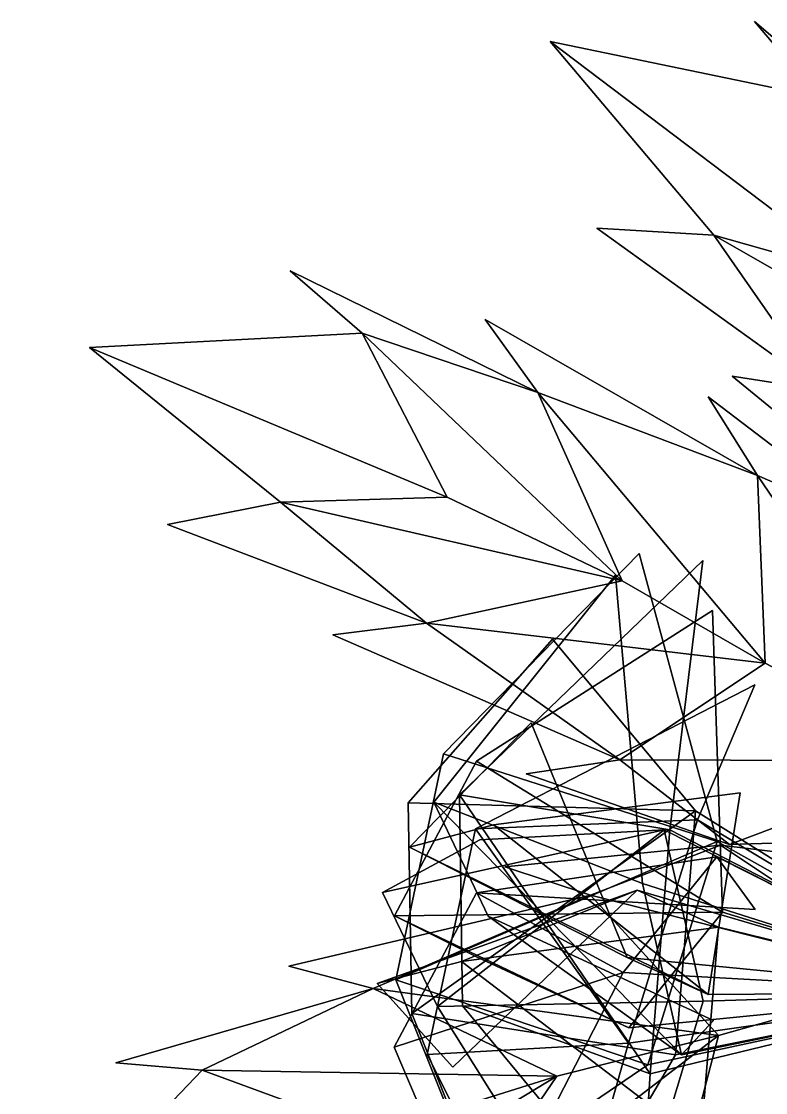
# Model space of a CAD drawing. Header units: metres. Extents: x -317 to 277, y -489 to 236.
# Drawn here: x -310.9 to -247.3, y -161.4 to -69.9 of the extents above; entities that cross this region are included whole.
import ezdxf

# ---------------------------------------------------------------- set-up
doc = ezdxf.new("R2010")
doc.units = ezdxf.units.M

msp = doc.modelspace()

# ---------------------------------------------------------------- linework, layer by layer
at = {"layer": 'Newplan_1Petal1', "color": 3}
for points in [[(-274.8687, -132.4226, 744.7443), (-258.1222, -115.3223, 750.2438), (-251.4788, -139.9144, 742.1849)], [(-274.8687, -132.4226, 744.7443), (-251.4788, -139.9144, 742.1849), (-258.1222, -115.3223, 750.2438)], [(-252.681, -115.8969, 740.5272), (-273.4889, -135.9394, 739.6087), (-255.509, -138.9242, 753.4148)], [(-252.681, -115.8969, 740.5272), (-255.509, -138.9242, 753.4148), (-273.4889, -135.9394, 739.6087)], [(-260.1491, -117.1642, 760.0021), (-275.6843, -136.5537, 745.2297), (-257.8622, -143.509, 757.7512)], [(-260.1491, -117.1642, 760.0021), (-257.8622, -143.509, 757.7512), (-275.6843, -136.5537, 745.2297)], [(-272.0311, -133.0564, 736.8647), (-251.8602, -120.169, 731.3729), (-251.02, -145.9427, 738.3625)], [(-272.0311, -133.0564, 736.8647), (-251.02, -145.9427, 738.3625), (-251.8602, -120.169, 731.3729)], [(-277.867, -136.5987, 750.9859), (-265.535, -122.6223, 766.9764), (-253.3323, -137.2973, 748.2791)], [(-277.867, -136.5987, 750.9859), (-253.3323, -137.2973, 748.2791), (-265.535, -122.6223, 766.9764)], [(-248.2392, -126.5405, 724.0427), (-272.1274, -138.8254, 734.7177), (-253.1427, -138.0714, 747.438)], [(-248.2392, -126.5405, 724.0427), (-253.1427, -138.0714, 747.438), (-272.1274, -138.8254, 734.7177)], [(-267.3619, -129.7856, 773.91), (-277.7487, -140.3982, 749.1107), (-259.1681, -149.8113, 758.5418)], [(-267.3619, -129.7856, 773.91), (-259.1681, -149.8113, 758.5418), (-277.7487, -140.3982, 749.1107)], [(-251.4788, -139.9144, 742.1849), (-278.9322, -151.7294, 747.4103), (-274.8687, -132.4226, 744.7443)], [(-251.4788, -139.9144, 742.1849), (-274.8687, -132.4226, 744.7443), (-278.9322, -151.7294, 747.4103)], [(-251.02, -145.9427, 738.3625), (-279.0291, -146.2565, 750.0237), (-272.0311, -133.0564, 736.8647)], [(-251.02, -145.9427, 738.3625), (-272.0311, -133.0564, 736.8647), (-279.0291, -146.2565, 750.0237)], [(-257.1932, -159.76, 748.9694), (-273.4889, -135.9394, 739.6087), (-273.241, -153.9483, 731.1239)], [(-257.1932, -159.76, 748.9694), (-273.241, -153.9483, 731.1239), (-273.4889, -135.9394, 739.6087)], [(-255.509, -138.9242, 753.4148), (-273.4889, -135.9394, 739.6087), (-257.1932, -159.76, 748.9694)], [(-255.509, -138.9242, 753.4148), (-257.1932, -159.76, 748.9694), (-273.4889, -135.9394, 739.6087)], [(-270.58, -138.4986, 730.6344), (-249.4992, -135.7666, 718.3361), (-252.2311, -152.9889, 738.5791)], [(-270.58, -138.4986, 730.6344), (-252.2311, -152.9889, 738.5791), (-249.4992, -135.7666, 718.3361)], [(-253.3323, -137.2973, 748.2791), (-277.5706, -154.6154, 742.5192), (-277.867, -136.5987, 750.9859)], [(-253.3323, -137.2973, 748.2791), (-277.867, -136.5987, 750.9859), (-277.5706, -154.6154, 742.5192)], [(-254.5315, -158.1377, 742.5316), (-275.6843, -136.5537, 745.2297), (-271.0309, -146.2837, 728.4952)], [(-254.5315, -158.1377, 742.5316), (-271.0309, -146.2837, 728.4952), (-275.6843, -136.5537, 745.2297)], [(-257.8622, -143.509, 757.7512), (-275.6843, -136.5537, 745.2297), (-254.5315, -158.1377, 742.5316)], [(-257.8622, -143.509, 757.7512), (-254.5315, -158.1377, 742.5316), (-275.6843, -136.5537, 745.2297)], [(-255.0165, -158.1331, 743.8337), (-277.5706, -154.6154, 742.5192), (-253.3323, -137.2973, 748.2791)], [(-255.0165, -158.1331, 743.8337), (-253.3323, -137.2973, 748.2791), (-277.5706, -154.6154, 742.5192)], [(-253.1427, -138.0714, 747.438), (-272.1274, -138.8254, 734.7177), (-259.0468, -157.1429, 755.0635)], [(-253.1427, -138.0714, 747.438), (-259.0468, -157.1429, 755.0635), (-272.1274, -138.8254, 734.7177)], [(-253.1427, -138.0714, 747.438), (-259.0468, -157.1429, 755.0635), (-228.5385, -152.8158, 758.5933)], [(-253.1427, -138.0714, 747.438), (-228.5385, -152.8158, 758.5933), (-259.0468, -157.1429, 755.0635)], [(-255.0165, -158.1331, 743.8337), (-253.3323, -137.2973, 748.2791), (-228.5385, -152.8158, 758.5933)], [(-255.0165, -158.1331, 743.8337), (-228.5385, -152.8158, 758.5933), (-253.3323, -137.2973, 748.2791)], [(-280.0771, -144.2633, 753.6147), (-271.7531, -139.7591, 776.276), (-255.994, -138.9196, 754.7169)], [(-280.0771, -144.2633, 753.6147), (-255.994, -138.9196, 754.7169), (-271.7531, -139.7591, 776.276)], [(-255.994, -138.9196, 754.7169), (-275.3753, -154.0011, 736.8983), (-280.0771, -144.2633, 753.6147)], [(-255.994, -138.9196, 754.7169), (-280.0771, -144.2633, 753.6147), (-275.3753, -154.0011, 736.8983)], [(-252.2311, -152.9889, 738.5791), (-277.7487, -140.3982, 749.1107), (-270.58, -138.4986, 730.6344)], [(-252.2311, -152.9889, 738.5791), (-270.58, -138.4986, 730.6344), (-277.7487, -140.3982, 749.1107)], [(-259.0468, -157.1429, 755.0635), (-272.1274, -138.8254, 734.7177), (-276.2393, -158.1244, 737.3655)], [(-259.0468, -157.1429, 755.0635), (-276.2393, -158.1244, 737.3655), (-272.1274, -138.8254, 734.7177)], [(-252.6633, -153.5483, 739.4972), (-275.3753, -154.0011, 736.8983), (-255.994, -138.9196, 754.7169)], [(-252.6633, -153.5483, 739.4972), (-255.994, -138.9196, 754.7169), (-275.3753, -154.0011, 736.8983)], [(-255.509, -138.9242, 753.4148), (-257.1932, -159.76, 748.9694), (-228.5385, -152.8158, 758.5933)], [(-255.509, -138.9242, 753.4148), (-228.5385, -152.8158, 758.5933), (-257.1932, -159.76, 748.9694)], [(-252.6633, -153.5483, 739.4972), (-255.994, -138.9196, 754.7169), (-228.5385, -152.8158, 758.5933)], [(-252.6633, -153.5483, 739.4972), (-228.5385, -152.8158, 758.5933), (-255.994, -138.9196, 754.7169)], [(-257.3828, -158.9859, 749.8105), (-278.9322, -151.7294, 747.4103), (-251.4788, -139.9144, 742.1849)], [(-257.3828, -158.9859, 749.8105), (-251.4788, -139.9144, 742.1849), (-278.9322, -151.7294, 747.4103)], [(-257.3828, -158.9859, 749.8105), (-251.4788, -139.9144, 742.1849), (-228.5385, -152.8158, 758.5933)], [(-257.3828, -158.9859, 749.8105), (-228.5385, -152.8158, 758.5933), (-251.4788, -139.9144, 742.1849)], [(-259.1681, -149.8113, 758.5418), (-277.7487, -140.3982, 749.1107), (-252.2311, -152.9889, 738.5791)], [(-259.1681, -149.8113, 758.5418), (-252.2311, -152.9889, 738.5791), (-277.7487, -140.3982, 749.1107)], [(-251.5119, -141.2205, 741.712), (-272.0305, -144.2983, 732.1042), (-259.5055, -151.1145, 758.8859)], [(-251.5119, -141.2205, 741.712), (-259.5055, -151.1145, 758.8859), (-272.0305, -144.2983, 732.1042)], [(-248.2292, -145.7272, 715.7648), (-272.0305, -144.2983, 732.1042), (-251.5119, -141.2205, 741.712)], [(-248.2292, -145.7272, 715.7648), (-251.5119, -141.2205, 741.712), (-272.0305, -144.2983, 732.1042)], [(-251.5119, -141.2205, 741.712), (-259.5055, -151.1145, 758.8859), (-228.5385, -152.8158, 758.5933)], [(-251.5119, -141.2205, 741.712), (-228.5385, -152.8158, 758.5933), (-259.5055, -151.1145, 758.8859)], [(-257.8622, -143.509, 757.7512), (-254.5315, -158.1377, 742.5316), (-228.5385, -152.8158, 758.5933)], [(-257.8622, -143.509, 757.7512), (-228.5385, -152.8158, 758.5933), (-254.5315, -158.1377, 742.5316)], [(-280.528, -152.0484, 751.4754), (-274.0442, -159.2024, 774.0562), (-258.2944, -144.0684, 758.6694)], [(-280.528, -152.0484, 751.4754), (-258.2944, -144.0684, 758.6694), (-274.0442, -159.2024, 774.0562)], [(-258.2944, -144.0684, 758.6694), (-273.3108, -150.1566, 733.0172), (-280.528, -152.0484, 751.4754)], [(-258.2944, -144.0684, 758.6694), (-280.528, -152.0484, 751.4754), (-273.3108, -150.1566, 733.0172)], [(-259.5055, -151.1145, 758.8859), (-272.0305, -144.2983, 732.1042), (-279.0769, -157.4906, 745.2451)], [(-259.5055, -151.1145, 758.8859), (-279.0769, -157.4906, 745.2451), (-272.0305, -144.2983, 732.1042)], [(-251.3574, -147.246, 738.7066), (-273.3108, -150.1566, 733.0172), (-258.2944, -144.0684, 758.6694)], [(-251.3574, -147.246, 738.7066), (-258.2944, -144.0684, 758.6694), (-273.3108, -150.1566, 733.0172)], [(-251.3574, -147.246, 738.7066), (-258.2944, -144.0684, 758.6694), (-228.5385, -152.8158, 758.5933)], [(-251.3574, -147.246, 738.7066), (-228.5385, -152.8158, 758.5933), (-258.2944, -144.0684, 758.6694)], [(-259.0136, -155.8368, 755.5364), (-279.0291, -146.2565, 750.0237), (-251.02, -145.9427, 738.3625)], [(-259.0136, -155.8368, 755.5364), (-251.02, -145.9427, 738.3625), (-279.0291, -146.2565, 750.0237)], [(-272.0371, -149.7674, 777.85), (-279.0291, -146.2565, 750.0237), (-259.0136, -155.8368, 755.5364)], [(-272.0371, -149.7674, 777.85), (-259.0136, -155.8368, 755.5364), (-279.0291, -146.2565, 750.0237)], [(-271.0309, -146.2837, 728.4952), (-251.7903, -155.2099, 716.1163), (-254.5315, -158.1377, 742.5316)], [(-271.0309, -146.2837, 728.4952), (-254.5315, -158.1377, 742.5316), (-251.7903, -155.2099, 716.1163)], [(-259.0136, -155.8368, 755.5364), (-251.02, -145.9427, 738.3625), (-228.5385, -152.8158, 758.5933)], [(-259.0136, -155.8368, 755.5364), (-228.5385, -152.8158, 758.5933), (-251.02, -145.9427, 738.3625)], [(-252.9044, -165.709, 719.7048), (-273.3108, -150.1566, 733.0172), (-251.3574, -147.246, 738.7066)], [(-252.9044, -165.709, 719.7048), (-251.3574, -147.246, 738.7066), (-273.3108, -150.1566, 733.0172)], [(-259.1681, -149.8113, 758.5418), (-252.2311, -152.9889, 738.5791), (-228.5385, -152.8158, 758.5933)], [(-259.1681, -149.8113, 758.5418), (-228.5385, -152.8158, 758.5933), (-252.2311, -152.9889, 738.5791)], [(-279.0769, -157.4906, 745.2451), (-271.6833, -174.8, 761.0195), (-259.5055, -151.1145, 758.8859)], [(-279.0769, -157.4906, 745.2451), (-259.5055, -151.1145, 758.8859), (-271.6833, -174.8, 761.0195)], [(-272.0271, -168.9541, 769.5721), (-278.9322, -151.7294, 747.4103), (-257.3828, -158.9859, 749.8105)], [(-272.0271, -168.9541, 769.5721), (-257.3828, -158.9859, 749.8105), (-278.9322, -151.7294, 747.4103)], [(-260.1172, -178.3304, 733.6127), (-275.3753, -154.0011, 736.8983), (-252.6633, -153.5483, 739.4972)], [(-260.1172, -178.3304, 733.6127), (-252.6633, -153.5483, 739.4972), (-275.3753, -154.0011, 736.8983)], [(-267.5854, -179.5978, 753.0876), (-277.5706, -154.6154, 742.5192), (-255.0165, -158.1331, 743.8337)], [(-267.5854, -179.5978, 753.0876), (-255.0165, -158.1331, 743.8337), (-277.5706, -154.6154, 742.5192)], [(-273.241, -153.9483, 731.1239), (-258.0084, -172.3466, 725.416), (-257.1932, -159.76, 748.9694)], [(-273.241, -153.9483, 731.1239), (-257.1932, -159.76, 748.9694), (-258.0084, -172.3466, 725.416)], [(-276.2393, -158.1244, 737.3655), (-265.4213, -179.6466, 742.1485), (-259.0468, -157.1429, 755.0635)], [(-276.2393, -158.1244, 737.3655), (-259.0468, -157.1429, 755.0635), (-265.4213, -179.6466, 742.1485)]]:
    msp.add_3dface(points, dxfattribs=at)
at = {"layer": 'Newplan_Leaf', "color": 3}
for points in [[(-242.7712, -76.3341, 753.6393), (-248.2676, -69.8562, 748.3431), (-230.26, -85.289, 748.5324)], [(-242.7712, -76.3341, 753.6393), (-230.26, -85.289, 748.5324), (-248.2676, -69.8562, 748.3431)], [(-251.7583, -88.1122, 763.6741), (-265.7286, -71.5817, 754.6107), (-239.1725, -91.6893, 754.7935)], [(-251.7583, -88.1122, 763.6741), (-239.1725, -91.6893, 754.7935), (-265.7286, -71.5817, 754.6107)], [(-239.1725, -91.6893, 754.7935), (-265.7286, -71.5817, 754.6107), (-242.7712, -76.3341, 753.6393)], [(-239.1725, -91.6893, 754.7935), (-242.7712, -76.3341, 753.6393), (-265.7286, -71.5817, 754.6107)], [(-242.5152, -101.35, 762.2162), (-261.7483, -87.5233, 763.3953), (-251.7583, -88.1122, 763.6741)], [(-242.5152, -101.35, 762.2162), (-251.7583, -88.1122, 763.6741), (-261.7483, -87.5233, 763.3953)], [(-242.5152, -101.35, 762.2162), (-251.7583, -88.1122, 763.6741), (-226.6562, -102.4796, 753.3384)], [(-242.5152, -101.35, 762.2162), (-226.6562, -102.4796, 753.3384), (-251.7583, -88.1122, 763.6741)], [(-251.7583, -88.1122, 763.6741), (-239.1725, -91.6893, 754.7935), (-226.6562, -102.4796, 753.3384)], [(-251.7583, -88.1122, 763.6741), (-226.6562, -102.4796, 753.3384), (-239.1725, -91.6893, 754.7935)], [(-281.8038, -96.482, 751.3366), (-287.9548, -91.1589, 745.501), (-266.7841, -101.5624, 747.9605)], [(-281.8038, -96.482, 751.3366), (-266.7841, -101.5624, 747.9605), (-287.9548, -91.1589, 745.501)], [(-266.7841, -101.5624, 747.9605), (-271.2839, -95.3118, 745.2832), (-248.037, -108.6351, 745.1581)], [(-266.7841, -101.5624, 747.9605), (-248.037, -108.6351, 745.1581), (-271.2839, -95.3118, 745.2832)], [(-274.5459, -110.492, 752.3893), (-305.0914, -97.7154, 748.7408), (-281.8038, -96.482, 751.3366)], [(-274.5459, -110.492, 752.3893), (-281.8038, -96.482, 751.3366), (-305.0914, -97.7154, 748.7408)], [(-259.5812, -117.6502, 752.5323), (-281.8038, -96.482, 751.3366), (-266.7841, -101.5624, 747.9605)], [(-259.5812, -117.6502, 752.5323), (-266.7841, -101.5624, 747.9605), (-281.8038, -96.482, 751.3366)], [(-259.5812, -117.6502, 752.5323), (-274.5459, -110.492, 752.3893), (-281.8038, -96.482, 751.3366)], [(-259.5812, -117.6502, 752.5323), (-281.8038, -96.482, 751.3366), (-274.5459, -110.492, 752.3893)], [(-288.7934, -110.9366, 759.236), (-305.0914, -97.7154, 748.7408), (-274.5459, -110.492, 752.3893)], [(-288.7934, -110.9366, 759.236), (-274.5459, -110.492, 752.3893), (-305.0914, -97.7154, 748.7408)], [(-229.7101, -116.9184, 760.4877), (-250.1801, -100.1572, 764.7286), (-242.5152, -101.35, 762.2162)], [(-229.7101, -116.9184, 760.4877), (-242.5152, -101.35, 762.2162), (-250.1801, -100.1572, 764.7286)], [(-247.3578, -124.668, 750.5065), (-266.7841, -101.5624, 747.9605), (-248.037, -108.6351, 745.1581)], [(-247.3578, -124.668, 750.5065), (-248.037, -108.6351, 745.1581), (-266.7841, -101.5624, 747.9605)], [(-247.3578, -124.668, 750.5065), (-259.5812, -117.6502, 752.5323), (-266.7841, -101.5624, 747.9605)], [(-247.3578, -124.668, 750.5065), (-266.7841, -101.5624, 747.9605), (-259.5812, -117.6502, 752.5323)], [(-248.037, -108.6351, 745.1581), (-252.2327, -101.9303, 742.6598), (-237.3939, -113.24, 742.4644)], [(-248.037, -108.6351, 745.1581), (-237.3939, -113.24, 742.4644), (-252.2327, -101.9303, 742.6598)], [(-231.4481, -133.0198, 749.3015), (-248.037, -108.6351, 745.1581), (-237.3939, -113.24, 742.4644)], [(-231.4481, -133.0198, 749.3015), (-237.3939, -113.24, 742.4644), (-248.037, -108.6351, 745.1581)], [(-231.4481, -133.0198, 749.3015), (-247.3578, -124.668, 750.5065), (-248.037, -108.6351, 745.1581)], [(-231.4481, -133.0198, 749.3015), (-248.037, -108.6351, 745.1581), (-247.3578, -124.668, 750.5065)], [(-288.7934, -110.9366, 759.236), (-274.5459, -110.492, 752.3893), (-259.5812, -117.6502, 752.5323)], [(-288.7934, -110.9366, 759.236), (-259.5812, -117.6502, 752.5323), (-274.5459, -110.492, 752.3893)], [(-276.3154, -121.2732, 758.7324), (-298.4392, -112.8408, 757.3501), (-288.7934, -110.9366, 759.236)], [(-276.3154, -121.2732, 758.7324), (-288.7934, -110.9366, 759.236), (-298.4392, -112.8408, 757.3501)], [(-276.3154, -121.2732, 758.7324), (-288.7934, -110.9366, 759.236), (-259.5812, -117.6502, 752.5323)], [(-276.3154, -121.2732, 758.7324), (-259.5812, -117.6502, 752.5323), (-288.7934, -110.9366, 759.236)], [(-276.3154, -121.2732, 758.7324), (-259.5812, -117.6502, 752.5323), (-247.3578, -124.668, 750.5065)], [(-276.3154, -121.2732, 758.7324), (-247.3578, -124.668, 750.5065), (-259.5812, -117.6502, 752.5323)], [(-259.7922, -132.9451, 758.4435), (-284.3099, -122.2499, 760.0048), (-276.3154, -121.2732, 758.7324)], [(-259.7922, -132.9451, 758.4435), (-276.3154, -121.2732, 758.7324), (-284.3099, -122.2499, 760.0048)], [(-259.7922, -132.9451, 758.4435), (-276.3154, -121.2732, 758.7324), (-247.3578, -124.668, 750.5065)], [(-259.7922, -132.9451, 758.4435), (-247.3578, -124.668, 750.5065), (-276.3154, -121.2732, 758.7324)], [(-259.7922, -132.9451, 758.4435), (-247.3578, -124.668, 750.5065), (-231.4481, -133.0198, 749.3015)], [(-259.7922, -132.9451, 758.4435), (-231.4481, -133.0198, 749.3015), (-247.3578, -124.668, 750.5065)], [(-250.42, -140.178, 757.186), (-267.8005, -134.1245, 760.2539), (-259.7922, -132.9451, 758.4435)], [(-250.42, -140.178, 757.186), (-259.7922, -132.9451, 758.4435), (-267.8005, -134.1245, 760.2539)], [(-250.42, -140.178, 757.186), (-259.7922, -132.9451, 758.4435), (-231.4481, -133.0198, 749.3015)], [(-250.42, -140.178, 757.186), (-231.4481, -133.0198, 749.3015), (-259.7922, -132.9451, 758.4435)], [(-241.2587, -139.8907, 756.6058), (-250.42, -140.178, 757.186), (-231.4481, -133.0198, 749.3015)], [(-241.2587, -139.8907, 756.6058), (-231.4481, -133.0198, 749.3015), (-250.42, -140.178, 757.186)], [(-262.2836, -144.5055, 738.869), (-269.6104, -142.088, 735.8234), (-251.1937, -140.2316, 738.1729)], [(-262.2836, -144.5055, 738.869), (-251.1937, -140.2316, 738.1729), (-269.6104, -142.088, 735.8234)], [(-234.0997, -151.607, 745.3654), (-262.2836, -144.5055, 738.869), (-251.1937, -140.2316, 738.1729)], [(-234.0997, -151.607, 745.3654), (-251.1937, -140.2316, 738.1729), (-262.2836, -144.5055, 738.869)], [(-234.0997, -151.607, 745.3654), (-251.1937, -140.2316, 738.1729), (-242.9452, -141.2231, 742.0876)], [(-234.0997, -151.607, 745.3654), (-242.9452, -141.2231, 742.0876), (-251.1937, -140.2316, 738.1729)], [(-280.8681, -152.4705, 738.1565), (-288.0761, -150.5568, 734.86), (-262.2836, -144.5055, 738.869)], [(-280.8681, -152.4705, 738.1565), (-262.2836, -144.5055, 738.869), (-288.0761, -150.5568, 734.86)], [(-251.3554, -156.4818, 743.692), (-280.8681, -152.4705, 738.1565), (-262.2836, -144.5055, 738.869)], [(-251.3554, -156.4818, 743.692), (-262.2836, -144.5055, 738.869), (-280.8681, -152.4705, 738.1565)], [(-234.0997, -151.607, 745.3654), (-251.3554, -156.4818, 743.692), (-262.2836, -144.5055, 738.869)], [(-234.0997, -151.607, 745.3654), (-262.2836, -144.5055, 738.869), (-251.3554, -156.4818, 743.692)], [(-243.6139, -170.8132, 749.0986), (-255.4433, -172.1035, 748.7288), (-234.0997, -151.607, 745.3654)], [(-243.6139, -170.8132, 749.0986), (-234.0997, -151.607, 745.3654), (-255.4433, -172.1035, 748.7288)], [(-255.4433, -172.1035, 748.7288), (-251.3554, -156.4818, 743.692), (-234.0997, -151.607, 745.3654)], [(-255.4433, -172.1035, 748.7288), (-234.0997, -151.607, 745.3654), (-251.3554, -156.4818, 743.692)], [(-295.4873, -159.457, 738.6735), (-302.8541, -158.8159, 731.9249), (-280.8681, -152.4705, 738.1565)], [(-295.4873, -159.457, 738.6735), (-280.8681, -152.4705, 738.1565), (-302.8541, -158.8159, 731.9249)], [(-265.1598, -159.9702, 743.5048), (-295.4873, -159.457, 738.6735), (-280.8681, -152.4705, 738.1565)], [(-265.1598, -159.9702, 743.5048), (-280.8681, -152.4705, 738.1565), (-295.4873, -159.457, 738.6735)], [(-251.3554, -156.4818, 743.692), (-265.1598, -159.9702, 743.5048), (-280.8681, -152.4705, 738.1565)], [(-251.3554, -156.4818, 743.692), (-280.8681, -152.4705, 738.1565), (-265.1598, -159.9702, 743.5048)], [(-255.4433, -172.1035, 748.7288), (-275.3218, -174.8473, 746.1509), (-251.3554, -156.4818, 743.692)], [(-255.4433, -172.1035, 748.7288), (-251.3554, -156.4818, 743.692), (-275.3218, -174.8473, 746.1509)], [(-275.3218, -174.8473, 746.1509), (-265.1598, -159.9702, 743.5048), (-251.3554, -156.4818, 743.692)], [(-275.3218, -174.8473, 746.1509), (-251.3554, -156.4818, 743.692), (-265.1598, -159.9702, 743.5048)], [(-280.756, -164.8535, 740.6564), (-310.9218, -175.6049, 731.4905), (-295.4873, -159.457, 738.6735)], [(-280.756, -164.8535, 740.6564), (-295.4873, -159.457, 738.6735), (-310.9218, -175.6049, 731.4905)], [(-265.1598, -159.9702, 743.5048), (-280.756, -164.8535, 740.6564), (-295.4873, -159.457, 738.6735)], [(-265.1598, -159.9702, 743.5048), (-295.4873, -159.457, 738.6735), (-280.756, -164.8535, 740.6564)], [(-275.3218, -174.8473, 746.1509), (-291.4201, -175.8666, 744.5361), (-265.1598, -159.9702, 743.5048)], [(-275.3218, -174.8473, 746.1509), (-265.1598, -159.9702, 743.5048), (-291.4201, -175.8666, 744.5361)], [(-291.4201, -175.8666, 744.5361), (-280.756, -164.8535, 740.6564), (-265.1598, -159.9702, 743.5048)], [(-291.4201, -175.8666, 744.5361), (-265.1598, -159.9702, 743.5048), (-280.756, -164.8535, 740.6564)]]:
    msp.add_3dface(points, dxfattribs=at)

doc.saveas('drawing.dxf')
